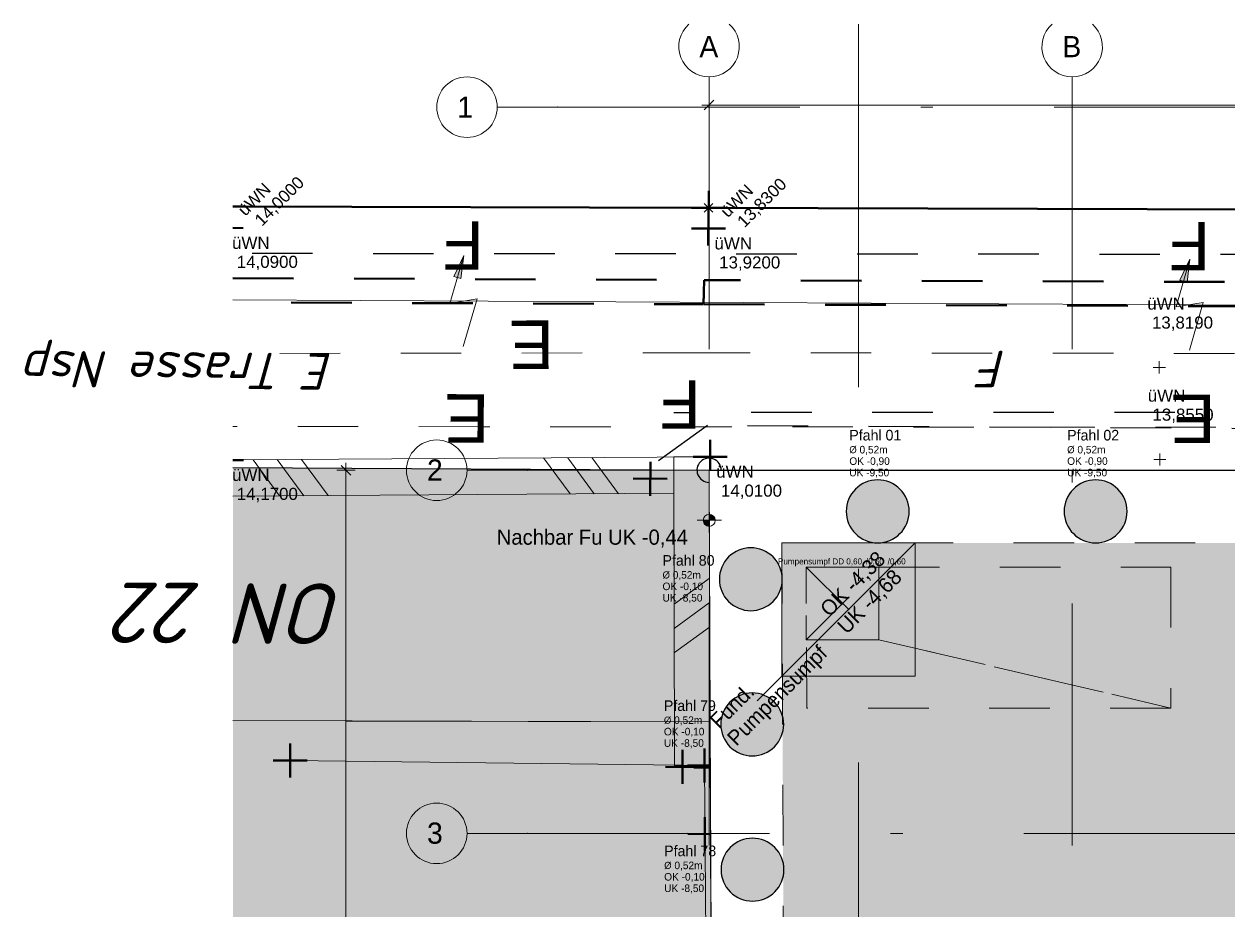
# Model space of a CAD drawing. Header units: metres. Extents: x -14 to 456, y -38 to 65.
# Drawn here: x -5.66 to 4.29, y -3.63 to 3.69 of the extents above; entities that cross this region are included whole.
import ezdxf

# ---------------------------------------------------------------- set-up
doc = ezdxf.new("R2010")
doc.units = ezdxf.units.M
doc.header["$MEASUREMENT"] = 0
for name, pattern in [('Achse', [0.004, 0.002, -0.001, 0, -0.001]), ('Schnittlinie', [0.006, 0.003, -0.0015, 0, -0.0015]), ('Untersicht', [0.001, 0.0005, -0.0005])]:
    doc.linetypes.add(name, pattern=pattern)
for name, color, linetype in [('-2._Grundriss Schickerschacht PP_3_000 Achsraster', 7, 'Continuous'), ('-2._Grundriss Schickerschacht PP_3_111 Bohrpfahl - ReGeBe', 7, 'Continuous'), ('-2._Grundriss Schickerschacht PP_3_220 Bodenaufbau', 7, 'Continuous'), ('-2._Grundriss Schickerschacht PP_3_260 Fundament', 7, 'Continuous'), ('-2._Grundriss Schickerschacht PP_3_270 Deckendurchbruchsymbol', 7, 'Continuous'), ('-2._Grundriss Schickerschacht PP_3_725 Nachbarbebauung', 7, 'Continuous'), ('-2._Grundriss Schickerschacht PP_3_730_DKM_Grenzen', 7, 'Continuous'), ('-2._Grundriss Schickerschacht PP_3_851 Marker Schnitt', 7, 'Continuous'), ('-2._Grundriss Schickerschacht PP_3_910 Allgemein Lageplan Höhen', 7, 'Continuous'), ('-2._Grundriss Schickerschacht PP_3_950 Polierplan Bemaßung', 7, 'Continuous'), ('-2._Grundriss Schickerschacht PP_3_Bauwerke_Gebäude - Haus', 7, 'Continuous'), ('-2._Grundriss Schickerschacht PP_3_Bauwerke_Hausnummer', 7, 'Continuous'), ('-2._Grundriss Schickerschacht PP_3_Bauwerke_Mauer', 7, 'Continuous'), ('-2._Grundriss Schickerschacht PP_3_Bauwerke_Mauer_Signatur', 7, 'Continuous'), ('-2._Grundriss Schickerschacht PP_3_Fernmeldewesen_Beschriftung Fernmeldewesen', 7, 'Continuous'), ('-2._Grundriss Schickerschacht PP_3_Fernmeldewesen_Fernmeldekabel', 7, 'Continuous'), ('-2._Grundriss Schickerschacht PP_3_Fernmeldewesen_Fernmeldekabel_Signatur', 7, 'Continuous'), ('-2._Grundriss Schickerschacht PP_3_Gelände_Geländepunkt', 7, 'Continuous'), ('-2._Grundriss Schickerschacht PP_3_Kataster Grenzen_Gebäudegrenze (Hausgrenze) aus Luftbildauswertung', 7, 'Continuous'), ('-2._Grundriss Schickerschacht PP_3_Kataster Grenzen_Grundstücksgrenze', 7, 'Continuous'), ('-2._Grundriss Schickerschacht PP_3_Kataster Grenzpunkte_Grenzpunkt (GP) Hausecke', 7, 'Continuous'), ('-2._Grundriss Schickerschacht PP_3_Kataster Grundstücke_Grundstück', 7, 'Continuous'), ('-2._Grundriss Schickerschacht PP_3_Kataster Grundstücke_Grundstück_Eigentümer', 7, 'Continuous'), ('-2._Grundriss Schickerschacht PP_3_Neubau_840 Baulinien', 7, 'Continuous'), ('-2._Grundriss Schickerschacht PP_3_Straßenverkehr_Randstein Unterkante', 7, 'Continuous'), ('-2._Grundriss Schickerschacht PP_3_Strom_Beschriftung Strom', 7, 'Continuous'), ('-2._Grundriss Schickerschacht PP_3_Strom_Stromfreileitung', 7, 'Continuous'), ('-2._Grundriss Schickerschacht PP_3_Strom_Stromfreileitung_Signatur', 7, 'Continuous'), ('-2._Grundriss Schickerschacht PP_3_Strom_Stromkabel', 7, 'Continuous')]:
    doc.layers.add(name, color=color, linetype=linetype)
doc.styles.add('ERSTELLTER_STIL_1', font='arial.ttf')
doc.styles.add('ERSTELLTER_STIL_2', font='isocpeur.ttf')
doc.styles.add('ERSTELLTER_STIL_6', font='')
doc.styles.get('ERSTELLTER_STIL_6').set_extended_font_data('Eurostile')
doc.linetypes.add('Grenze Grundstück', pattern='A,0,[3,415_260415_PP_VA_1_1 -2 FDM1.Shx,S=0.00031746,R=0,X=0,Y=0],-0.04,0', length=0.04)

msp = doc.modelspace()

# ---------------------------------------------------------------- hatches: boundary and pattern name
at = {"layer": '-2._Grundriss Schickerschacht PP_3_111 Bohrpfahl - ReGeBe', "linetype": 'Continuous', "lineweight": 13, "true_color": 0x3f7f02}
for points in [[(1.1335, -0.34, 0.414214), (1.3935, -0.6, 0.414214), (1.6535, -0.34, 0.414214), (1.3935, -0.08, 0.414214)], [(2.9335, -0.34, 0.414214), (3.1935, -0.6, 0.414214), (3.4535, -0.34, 0.414214), (3.1935, -0.08, 0.414214)], [(0.085, -0.9002, 0.414214), (0.345, -1.1602, 0.414214), (0.605, -0.9002, 0.414214), (0.345, -0.6402, 0.414214)], [(0.0964, -2.1001, 0.414214), (0.3564, -2.3601, 0.414214), (0.6164, -2.1001, 0.414214), (0.3564, -1.8401, 0.414214)], [(0.0987, -3.3001, 0.414214), (0.3587, -3.5601, 0.414214), (0.6187, -3.3001, 0.414214), (0.3587, -3.0401, 0.414214)]]:
    msp.add_hatch(color=76, dxfattribs=at).paths.add_polyline_path(points)
at = {"layer": '-2._Grundriss Schickerschacht PP_3_260 Fundament', "linetype": 'Continuous', "lineweight": 0, "true_color": 0x060c00}
h = msp.add_hatch(color=98, dxfattribs=at)
h.paths.add_polyline_path([(0.6022, -0.6), (0.6319, -8.705), (5.625, -8.705), (5.625, -3.705), (8.725, -3.705), (8.725, -5.925), (8.925, -5.925), (8.925, -5.905), (9.105, -5.905), (9.105, -4.225), (10.725, -4.225), (10.725, -5.905), (10.905, -5.905), (10.905, -6.225), (12.425, -6.225), (12.425, -9.355), (15.32, -9.355), (15.32, -8.955), (18.3552, -8.955), (18.383, -0.6)])
h.paths.add_polyline_path([(1.4029, -0.8), (1.4029, -1.4), (0.8029, -1.4), (0.8029, -0.8)], flags=0)
h.paths.add_polyline_path([(17.5774, -2.893), (17.5774, -2.293), (18.1774, -2.293), (18.1774, -2.893)], flags=0)
at = {"layer": '-2._Grundriss Schickerschacht PP_3_260 Fundament', "linetype": 'Continuous', "lineweight": 0, "true_color": 0x0f1f00}
msp.add_hatch(color=88, dxfattribs=at).paths.add_polyline_path([(0.6022, -0.6), (0.6022, -1.7), (1.703, -1.7), (1.703, -0.6)])
at = {"layer": '-2._Grundriss Schickerschacht PP_3_725 Nachbarbebauung', "linetype": 'Continuous', "lineweight": 0, "true_color": 0x1f1f1f}
for points in [[(0, 0), (-3.9335, 0.0223), (-3.9335, -2.0676), (0.0099, -2.0785)], [(0.0099, -2.0785), (-3.9335, -2.0676), (-3.9335, -23.1322), (-0.1266, -23.2195), (0.059, -23.2207), (0.0528, -14.1947), (0.0564, -12.2031)]]:
    msp.add_hatch(color=250, dxfattribs=at).paths.add_polyline_path(points)
at = {"layer": '-2._Grundriss Schickerschacht PP_3_Kataster Grundstücke_Grundstück', "linetype": 'Continuous', "lineweight": 13, "true_color": 0x949494}
for points in [[(0.0015, -0.4136), (0.0515, -0.4136), (0.0477, -0.3945), (0.0369, -0.3783), (0.0207, -0.3674), (0.0015, -0.3636)], [(0.0015, -0.4136), (-0.0485, -0.4136), (-0.0447, -0.4327), (-0.0338, -0.449), (-0.0176, -0.4598), (0.0015, -0.4636)]]:
    msp.add_hatch(color=252, dxfattribs=at).paths.add_polyline_path(points)
at = {"layer": '-2._Grundriss Schickerschacht PP_3_Strom_Stromfreileitung_Signatur', "linetype": 'Continuous', "lineweight": 0, "ltscale": 1000, "true_color": 0xffb300}
for points in [[(-2.0275, 1.7729), (-2.1097, 1.6015), (-2.0497, 1.5842)], [(3.9724, 1.7429), (3.8902, 1.5715), (3.9502, 1.5541)]]:
    msp.add_hatch(color=40, dxfattribs=at).paths.add_polyline_path(points)

# ---------------------------------------------------------------- linework, layer by layer
at = {"layer": '-2._Grundriss Schickerschacht PP_3_000 Achsraster', "color": 5, "linetype": 'Achse', "lineweight": 0, "ltscale": 1000}
for p, q in [((0, 3), (0, 3.25)), ((3, 3), (3, 3.25)), ((-1.25, 3), (-1.75, 3)), ((-1.25, 3), (21, 3)), ((0, 3), (0, -36)), ((3, 3), (3, -36)), ((-1.5, 0), (-2, 0)), ((-1.5, 0), (21, 0)), ((-1.5, -3), (-2, -3)), ((-1.5, -3), (21, -3))]:
    msp.add_line(p, q, dxfattribs=at)
at = {"layer": '-2._Grundriss Schickerschacht PP_3_000 Achsraster', "color": 5, "linetype": 'Continuous', "lineweight": 0, "ltscale": 1000}
for centre in [(-2, 3), (-2.25, 0), (-2.25, -3)]:
    msp.add_circle(centre, 0.25, dxfattribs=at)
for centre in [(0, 3.5), (3, 3.5)]:
    msp.add_arc(centre, 0.25, 131.83387, 48.16613, dxfattribs=at)
at = {"layer": '-2._Grundriss Schickerschacht PP_3_000 Achsraster', "color": 5, "linetype": 'Achse', "lineweight": 0, "ltscale": 1000}
for p in [(-1.25, 3), (-1.25, 3), (0, 3), (0, 3), (3, 3), (3, 3), (-1.5, 0), (-1.5, 0), (-1.5, -3), (-1.5, -3)]:
    msp.add_point(p, dxfattribs=at)
at = {"layer": '-2._Grundriss Schickerschacht PP_3_111 Bohrpfahl - ReGeBe', "color": 7, "linetype": 'Continuous', "lineweight": 25, "ltscale": 1000, "flags": 128}
for points in [[(1.1335, -0.34, 0.414214), (1.3935, -0.6, 0.414214), (1.6535, -0.34, 0.414214), (1.3935, -0.08, 0.414214)], [(2.9335, -0.34, 0.414214), (3.1935, -0.6, 0.414214), (3.4535, -0.34, 0.414214), (3.1935, -0.08, 0.414214)], [(0.085, -0.9002, 0.414214), (0.345, -1.1602, 0.414214), (0.605, -0.9002, 0.414214), (0.345, -0.6402, 0.414214)], [(0.0964, -2.1001, 0.414214), (0.3564, -2.3601, 0.414214), (0.6164, -2.1001, 0.414214), (0.3564, -1.8401, 0.414214)], [(0.0987, -3.3001, 0.414214), (0.3587, -3.5601, 0.414214), (0.6187, -3.3001, 0.414214), (0.3587, -3.0401, 0.414214)]]:
    msp.add_lwpolyline(points, format="xyb", close=True, dxfattribs=at)
at = {"layer": '-2._Grundriss Schickerschacht PP_3_220 Bodenaufbau', "color": 8, "linetype": 'Untersicht', "lineweight": 13, "ltscale": 1000, "flags": 128}
for points in [[(1.4026, -1.4), (1.4029, -0.8)], [(1.4029, -0.8), (3.815, -0.8)], [(3.815, -0.8), (3.815, -1.965)], [(0.8051, -1.3996), (1.4026, -1.4), (3.815, -1.965)], [(0.8072, -1.965), (0.8051, -1.3996)], [(3.815, -1.965), (1.4026, -1.4)], [(3.815, -1.965), (0.8072, -1.965)]]:
    msp.add_lwpolyline(points, dxfattribs=at)
at = {"layer": '-2._Grundriss Schickerschacht PP_3_260 Fundament', "color": 7, "linetype": 'Untersicht', "lineweight": 13, "ltscale": 1000, "true_color": 0xf4f4f4, "flags": 128}
for points in [[(0.6022, -0.6), (0.6319, -8.705), (5.625, -8.705), (5.625, -3.705), (8.725, -3.705), (8.725, -5.925), (8.925, -5.925), (8.925, -5.905), (9.105, -5.905), (9.105, -4.225), (10.725, -4.225), (10.725, -5.905), (10.905, -5.905), (10.905, -6.225), (12.425, -6.225), (12.425, -9.355), (15.32, -9.355), (15.32, -8.955), (18.3552, -8.955), (18.383, -0.6)], [(1.4029, -0.8), (0.8029, -0.8), (0.8029, -1.4), (1.4029, -1.4)]]:
    msp.add_lwpolyline(points, close=True, dxfattribs=at)
at = {"layer": '-2._Grundriss Schickerschacht PP_3_260 Fundament', "color": 7, "linetype": 'Continuous', "lineweight": 13, "ltscale": 1000, "true_color": 0xf4f4f4, "flags": 128}
msp.add_lwpolyline([(0.6022, -0.6), (0.6022, -1.7), (1.703, -1.7), (1.703, -0.6)], close=True, dxfattribs=at)
at = {"layer": '-2._Grundriss Schickerschacht PP_3_270 Deckendurchbruchsymbol', "color": 7, "linetype": 'Untersicht', "lineweight": 13, "ltscale": 1000}
for p, q in [((0.8029, -1.4), (1.4029, -0.8)), ((0.8029, -0.8), (1.4029, -1.4))]:
    msp.add_line(p, q, dxfattribs=at)
at = {"layer": '-2._Grundriss Schickerschacht PP_3_270 Deckendurchbruchsymbol', "color": 7, "linetype": 'Untersicht', "lineweight": 13, "ltscale": 1000, "flags": 128}
msp.add_lwpolyline([(1.4029, -1.4), (1.4029, -0.8), (0.8029, -0.8), (0.8029, -1.4)], close=True, dxfattribs=at)
at = {"layer": '-2._Grundriss Schickerschacht PP_3_725 Nachbarbebauung', "color": 8, "linetype": 'Continuous', "lineweight": 13, "ltscale": 1000, "flags": 128}
for points in [[(-3.9335, -2.0676), (0.0099, -2.0785), (0, 0), (-3.9335, 0.0223)], [(-3.9335, -23.1322), (-0.1266, -23.2195), (0.059, -23.2207), (0.0528, -14.1947), (0.0564, -12.2031), (0.0099, -2.0785), (-3.9335, -2.0676)]]:
    msp.add_lwpolyline(points, dxfattribs=at)
at = {"layer": '-2._Grundriss Schickerschacht PP_3_730_DKM_Grenzen', "color": 8, "linetype": 'Continuous', "lineweight": 13, "ltscale": 1000, "flags": 128}
msp.add_lwpolyline([(0, 0), (-3.9335, 0.0223)], dxfattribs=at)
at = {"layer": '-2._Grundriss Schickerschacht PP_3_851 Marker Schnitt', "color": 7, "linetype": 'Schnittlinie', "lineweight": 13, "ltscale": 1000}
msp.add_line((1.235, 3.6863), (1.235, -18.6375), dxfattribs=at)
at = {"layer": '-2._Grundriss Schickerschacht PP_3_910 Allgemein Lageplan Höhen', "color": 7, "linetype": 'Continuous', "lineweight": 13, "ltscale": 1000}
for p, q in [((-0.0393, 2.1324), (0.0314, 2.2031)), ((0.0314, 2.1324), (-0.0393, 2.2031)), ((-0.0556, 1.9973), (0.0444, 1.9973)), ((-0.0056, 1.9473), (-0.0056, 2.0473)), ((3.72, 0.8), (3.72, 0.9)), ((3.67, 0.85), (3.77, 0.85)), ((-0.041, 0.1116), (0.059, 0.1116)), ((0.009, 0.0616), (0.009, 0.1616)), ((3.7245, 0.0395), (3.7245, 0.1395)), ((3.6745, 0.0895), (3.7745, 0.0895))]:
    msp.add_line(p, q, dxfattribs=at)
at = {"layer": '-2._Grundriss Schickerschacht PP_3_Bauwerke_Gebäude - Haus', "color": 7, "linetype": 'Continuous', "lineweight": 13, "ltscale": 1000, "true_color": 0xefefef}
for p, q in [((-3.4611, -2.3983), (0.0048, -2.4403)), ((-0.0373, -2.4402), (0.0189, -9.6983))]:
    msp.add_line(p, q, dxfattribs=at)
at = {"layer": '-2._Grundriss Schickerschacht PP_3_Bauwerke_Mauer', "color": 7, "linetype": 'Continuous', "lineweight": 13, "ltscale": 1000, "true_color": 0xefefef}
for p, q in [((-3.9335, 0.0851), (0.009, 0.1116)), ((0.009, 0.1116), (0.0093, 0))]:
    msp.add_line(p, q, dxfattribs=at)
at = {"layer": '-2._Grundriss Schickerschacht PP_3_Bauwerke_Mauer_Signatur', "color": 7, "linetype": 'Continuous', "lineweight": 13, "ltscale": 1000, "true_color": 0xefefef}
for p, q in [((-1.368, 0.1023), (-1.148, -0.1962)), ((-1.168, 0.1037), (-0.948, -0.1948)), ((-0.968, 0.105), (-0.748, -0.1935)), ((0.009, 0.1116), (-0.291, 0.1109)), ((-0.291, 0.1109), (-0.2846, -2.4412)), ((0.0098, 0), (0.009, 0.1116)), ((-3.7679, 0.0862), (-3.548, -0.2123)), ((-3.5679, 0.0876), (-3.348, -0.211)), ((-3.3679, 0.0889), (-3.148, -0.2096)), ((-3.9335, -0.2149), (-0.2902, -0.1904)), ((0.0017, -0.8955), (-0.288, -1.1071)), ((0.0021, -1.0956), (-0.2875, -1.3071)), ((0.0025, -1.2957), (-0.287, -1.5071)), ((-0.2846, -2.4412), (0.0048, -2.4405))]:
    msp.add_line(p, q, dxfattribs=at)
at = {"layer": '-2._Grundriss Schickerschacht PP_3_Fernmeldewesen_Fernmeldekabel', "color": 7, "linetype": 'Untersicht', "lineweight": 25, "ltscale": 1000}
for p, q in [((11.7245, 1.7754), (-3.9335, 1.7905)), ((22.8486, 0.4898), (-0.2913, 0.4754)), ((-0.0132, 0.3703), (-0.4186, 0.0777)), ((13.8176, 0.2868), (-0.0132, 0.3703))]:
    msp.add_line(p, q, dxfattribs=at)
at = {"layer": '-2._Grundriss Schickerschacht PP_3_Gelände_Geländepunkt', "color": 7, "linetype": 'Continuous', "lineweight": 50, "ltscale": 1000}
for p, q in [((-0.0033, 2.3077), (-0.0046, 2.0277)), ((-3.9335, 2.1801), (-3.8503, 2.1798)), ((-0.1439, 2.1684), (0.136, 2.1671)), ((-0.0049, 2.1373), (-0.0062, 1.8573)), ((-3.9335, 2.0016), (-3.8496, 2.0012)), ((-0.1456, 1.9979), (0.1344, 1.9967)), ((0.0096, 0.2516), (0.0085, 0)), ((-0.131, 0.1122), (0.149, 0.111)), ((-3.9335, 0.0845), (-3.8472, 0.0841)), ((-0.4851, 0.07), (-0.4864, -0.21)), ((-0.6258, -0.0694), (-0.3458, -0.0706)), ((-3.4605, -2.2583), (-3.4618, -2.5383)), ((-0.2184, -2.3112), (-0.2197, -2.5912)), ((-0.0367, -2.3002), (-0.038, -2.5802)), ((-3.6011, -2.3977), (-3.3211, -2.3989)), ((-0.3591, -2.4505), (-0.0791, -2.4518)), ((-0.1773, -2.4396), (0.0048, -2.4404)), ((-0.1247, -2.4572), (0.0048, -2.4578)), ((-0.0341, -2.8655), (-0.0353, -3.1455)), ((-0.1747, -3.0049), (0.0059, -3.0057))]:
    msp.add_line(p, q, dxfattribs=at)
at = {"layer": '-2._Grundriss Schickerschacht PP_3_Kataster Grenzen_Gebäudegrenze (Hausgrenze) aus Luftbildauswertung', "color": 7, "linetype": 'Schnittlinie', "lineweight": 13, "ltscale": 1000, "true_color": 0xefefef}
msp.add_line((0.0041, -2.0785), (-3.9335, -2.0721), dxfattribs=at)
at = {"layer": '-2._Grundriss Schickerschacht PP_3_Kataster Grenzen_Grundstücksgrenze', "color": 8, "linetype": 'Schnittlinie', "lineweight": 13, "ltscale": 1000}
msp.add_line((-0.1, 0.0006), (-3.9335, 0.0223), dxfattribs=at)
at = {"layer": '-2._Grundriss Schickerschacht PP_3_Kataster Grenzen_Grundstücksgrenze', "color": 8, "linetype": 'Continuous', "lineweight": 13, "ltscale": 1000}
msp.add_line((0.1, 0), (14.91, -0.0004), dxfattribs=at)
at = {"layer": '-2._Grundriss Schickerschacht PP_3_Kataster Grenzpunkte_Grenzpunkt (GP) Hausecke', "color": 7, "linetype": 'Continuous', "lineweight": 25, "ltscale": 1000}
msp.add_arc((0, 0), 0.1, 0.00046, 270.11086, dxfattribs=at)
at = {"layer": '-2._Grundriss Schickerschacht PP_3_Kataster Grundstücke_Grundstück', "color": 1, "linetype": 'Continuous', "lineweight": 13, "ltscale": 1000, "true_color": 0xfb0106}
for p, q in [((0, 2.9422), (0, 3.0922)), ((-0.06, 3.0172), (0, 3.0172)), ((0.04, 3.0572), (-0.04, 2.9772)), ((0, 3.0172), (18.985, 3.0172)), ((-2.925, 0), (-3.075, 0)), ((-2.96, -0.04), (-3.04, 0.04)), ((-3, 0), (-3, 0.06)), ((-3, -15), (-3, 0))]:
    msp.add_line(p, q, dxfattribs=at)
at = {"layer": '-2._Grundriss Schickerschacht PP_3_Kataster Grundstücke_Grundstück', "color": 252, "linetype": 'Continuous', "lineweight": 13, "ltscale": 1000, "true_color": 0x949494}
for p, q in [((0.0015, -0.3136), (0.0015, -0.5136)), ((0.1015, -0.4136), (-0.0985, -0.4136))]:
    msp.add_line(p, q, dxfattribs=at)
msp.add_circle((0.0015, -0.4136), 0.05, dxfattribs=at)
at = {"layer": '-2._Grundriss Schickerschacht PP_3_Kataster Grundstücke_Grundstück_Eigentümer', "color": 7, "linetype": 'Continuous', "lineweight": 13, "ltscale": 1000}
msp.add_line((1.703, -0.6), (0.3978, -1.9043), dxfattribs=at)
at = {"layer": '-2._Grundriss Schickerschacht PP_3_Neubau_840 Baulinien', "color": 1, "linetype": 'Continuous', "lineweight": 25, "ltscale": 1000, "true_color": 0xfb0106, "flags": 128}
msp.add_lwpolyline([(-3.9335, 0.0223), (0, 0), (18.985, 0), (22.8486, -0.0032)], dxfattribs=at)
at = {"layer": '-2._Grundriss Schickerschacht PP_3_Neubau_840 Baulinien', "color": 76, "linetype": 'Grenze Grundstück', "lineweight": 13, "ltscale": 1000, "true_color": 0x3f7f02, "flags": 128}
msp.add_lwpolyline([(0, -0.0002), (18.985, -0.0012), (18.935, -15), (18.9, -21.365), (18.85, -31.325), (0.0665, -34.0269), (0.065, -21.365), (0.055, -15)], close=True, dxfattribs=at)
at = {"layer": '-2._Grundriss Schickerschacht PP_3_Straßenverkehr_Randstein Unterkante', "color": 7, "linetype": 'Continuous', "lineweight": 50, "ltscale": 1000}
for p, q in [((-3.9335, 2.1802), (-0.004, 2.1677)), ((-0.004, 2.1677), (9.4811, 2.1376))]:
    msp.add_line(p, q, dxfattribs=at)
at = {"layer": '-2._Grundriss Schickerschacht PP_3_Strom_Stromfreileitung', "color": 40, "linetype": 'Continuous', "lineweight": 0, "ltscale": 1000, "true_color": 0xffb300}
msp.add_line((22.8486, 1.2735), (-3.9335, 1.4075), dxfattribs=at)
at = {"layer": '-2._Grundriss Schickerschacht PP_3_Strom_Stromfreileitung_Signatur', "color": 40, "linetype": 'Continuous', "lineweight": 0, "ltscale": 1000, "true_color": 0xffb300}
for p, q in [((-2.142, 1.3789), (-2.0275, 1.7729)), ((-2.1097, 1.6015), (-2.0275, 1.7729)), ((-2.0275, 1.7729), (-2.0497, 1.5842)), ((3.8579, 1.3489), (3.9724, 1.7429)), ((3.8902, 1.5715), (3.9724, 1.7429)), ((3.9724, 1.7429), (3.9502, 1.5541)), ((-2.0497, 1.5842), (-2.1097, 1.6015)), ((3.9502, 1.5541), (3.8902, 1.5715)), ((-1.9168, 1.417), (-2.142, 1.3789)), ((-2.0313, 1.023), (-1.9168, 1.417)), ((4.0831, 1.387), (3.8579, 1.3489)), ((3.9686, 0.9929), (4.0831, 1.387))]:
    msp.add_line(p, q, dxfattribs=at)
at = {"layer": '-2._Grundriss Schickerschacht PP_3_Strom_Stromkabel', "color": 7, "linetype": 'Untersicht', "lineweight": 13, "ltscale": 1000}
for p, q in [((-0.0472, 0.971), (-3.9335, 0.9648)), ((15.34, 0.9491), (-0.0472, 0.971)), ((-1.8987, 0.3599), (-3.9335, 0.3621)), ((9.188, 0.3517), (-1.8987, 0.3599))]:
    msp.add_line(p, q, dxfattribs=at)
at = {"layer": '-2._Grundriss Schickerschacht PP_3_Strom_Stromkabel', "color": 7, "linetype": 'Untersicht', "lineweight": 50, "ltscale": 1000, "flags": 128}
msp.add_lwpolyline([(-3.9335, 1.5876), (-0.0412, 1.571), (-0.0449, 1.3711), (-3.9335, 1.3876)], dxfattribs=at)
msp.add_lwpolyline([(-0.0449, 1.3711), (-0.0412, 1.571), (19.0107, 1.5019), (19.007, 1.3019)], close=True, dxfattribs=at)

# ---------------------------------------------------------------- texts
at = {"layer": '-2._Grundriss Schickerschacht PP_3_000 Achsraster', "color": 5, "linetype": 'Continuous', "lineweight": 0, "char_height": 0.175, "attachment_point": 1, "style": 'ERSTELLTER_STIL_6'}
for s, insert in [('\\A1;{\\pql;\\pt0;\\fEurostile|b0|i0|c0|p0;\\W1.000000;A}', (-0.0799, 3.5875)), ('\\A1;{\\pql;\\pt0;\\fEurostile|b0|i0|c0|p0;\\W1.000000;B}', (2.9191, 3.5875)), ('\\A1;{\\pql;\\pt0;\\fEurostile|b0|i0|c0|p0;\\W1.000000;1}', (-2.0805, 3.0875)), ('\\A1;{\\pql;\\pt0;\\fEurostile|b0|i0|c0|p0;\\W1.000000;2}', (-2.3305, 0.0893)), ('\\A1;{\\pql;\\pt0;\\fEurostile|b0|i0|c0|p0;\\W1.000000;3}', (-2.3305, -2.9107))]:
    msp.add_mtext(s, dxfattribs=dict(at, insert=insert))
at = {"layer": '-2._Grundriss Schickerschacht PP_3_270 Deckendurchbruchsymbol', "color": 1, "linetype": 'Continuous', "lineweight": 0, "insert": (1.1029, -0.7931), "char_height": 0.05, "attachment_point": 8, "style": 'ERSTELLTER_STIL_6'}
msp.add_mtext('\\A1;{\\pqc;\\pt0;\\fEurostile|b0|i0|c0|p0;\\W1.000000;Pumpensumpf DD 0,60\\fEurostile|b0|i0|c0|p0;\\W1.000000;\\A1{\\H.66x;\\S^  ;}\\fEurostile|b0|i0|c0|p0;\\W1.000000; /0,60\\fEurostile|b0|i0|c0|p0;\\W1.000000;\\A1{\\H.66x;\\S^  ;}\\fEurostile|b0|i0|c0|p0;\\W1.000000; /0,60\\fEurostile|b0|i0|c0|p0;\\W1.000000;\\A1{\\H.66x;\\S^  ;}}', dxfattribs=at)
at = {"layer": '-2._Grundriss Schickerschacht PP_3_851 Marker Schnitt', "color": 7, "linetype": 'Continuous', "lineweight": 13, "char_height": 0.4, "attachment_point": 4, "style": 'ERSTELLTER_STIL_1'}
for insert, rotation in [((-1.2811, 1.0376), 180.09169), ((-1.8152, 0.4283), 179.93676), ((4.1847, 0.4239), 179.95781)]:
    msp.add_mtext('\\A1;{\\pql;\\fArial|b0|i0|c0|p0;\\W1.000000;E}', dxfattribs=dict(at, insert=insert, rotation=rotation))
at = {"layer": '-2._Grundriss Schickerschacht PP_3_910 Allgemein Lageplan Höhen', "color": 7, "linetype": 'Continuous', "lineweight": 13, "char_height": 0.1, "attachment_point": 1, "rotation": 45, "style": 'ERSTELLTER_STIL_1'}
for s, insert in [('\\A1;{\\pql;\\fArial|b0|i0|c0|p0;\\W1.000000; 14,0000}', (-3.7923, 2.0531)), ('\\A1;{\\pql;\\fArial|b0|i0|c0|p0;\\W1.000000; 13,8300}', (0.194, 2.0405)), ('\\A1;{\\pql;\\fArial|b0|i0|c0|p0;\\W1.000000;üWN}', (-3.9034, 2.1642)), ('\\A1;{\\pql;\\fArial|b0|i0|c0|p0;\\W1.000000;üWN}', (0.0829, 2.1516))]:
    msp.add_mtext(s, dxfattribs=dict(at, insert=insert))
at = {"layer": '-2._Grundriss Schickerschacht PP_3_910 Allgemein Lageplan Höhen', "color": 7, "linetype": 'Continuous', "lineweight": 13, "char_height": 0.1, "attachment_point": 1, "style": 'ERSTELLTER_STIL_1'}
for s, insert in [('\\A1;{\\pql;\\fArial|b0|i0|c0|p0;\\W1.000000;üWN}', (-3.9411, 1.929)), ('\\A1;{\\pql;\\fArial|b0|i0|c0|p0;\\W1.000000;üWN}', (0.0444, 1.9244)), ('\\A1;{\\pql;\\fArial|b0|i0|c0|p0;\\W1.000000; 14,0900}', (-3.9411, 1.7719)), ('\\A1;{\\pql;\\fArial|b0|i0|c0|p0;\\W1.000000; 13,9200}', (0.0444, 1.7673)), ('\\A1;{\\pql;\\fArial|b0|i0|c0|p0;\\W1.000000;üWN}', (3.62, 1.4271)), ('\\A1;{\\pql;\\fArial|b0|i0|c0|p0;\\W1.000000; 13,8190}', (3.62, 1.27)), ('\\A1;{\\pql;\\fArial|b0|i0|c0|p0;\\W1.000000;üWN}', (3.6245, 0.6667)), ('\\A1;{\\pql;\\fArial|b0|i0|c0|p0;\\W1.000000; 13,8550}', (3.6245, 0.5095)), ('\\A1;{\\pql;\\fArial|b0|i0|c0|p0;\\W1.000000;üWN}', (-3.9411, 0.0119)), ('\\A1;{\\pql;\\fArial|b0|i0|c0|p0;\\W1.000000;üWN}', (0.059, 0.0388)), ('\\A1;{\\pql;\\fArial|b0|i0|c0|p0;\\W1.000000; 14,1700}', (-3.9411, -0.1452)), ('\\A1;{\\pql;\\fArial|b0|i0|c0|p0;\\W1.000000; 14,0100}', (0.059, -0.1184))]:
    msp.add_mtext(s, dxfattribs=dict(at, insert=insert))
at = {"layer": '-2._Grundriss Schickerschacht PP_3_950 Polierplan Bemaßung', "color": 252, "linetype": 'Continuous', "lineweight": 13, "true_color": 0x949494, "insert": (-1.7543, -0.6386), "char_height": 0.125, "width": 1.655825, "attachment_point": 7, "style": 'ERSTELLTER_STIL_6'}
msp.add_mtext('\\A1;{\\pql;\\fEurostile|b0|i0|c0|p0;\\W1.000000;Nachbar Fu UK -0,44}', dxfattribs=at)
at = {"layer": '-2._Grundriss Schickerschacht PP_3_Bauwerke_Hausnummer', "color": 7, "linetype": 'Continuous', "lineweight": 13, "true_color": 0xefefef, "insert": (-3.0013, -0.9357), "char_height": 0.5, "attachment_point": 7, "rotation": 179.74028, "style": 'ERSTELLTER_STIL_2'}
msp.add_mtext('\\A1;{\\pql;\\fISOCPEUR|b0|i1|c0|p0;\\W1.000000;ON 22}', dxfattribs=at)
at = {"layer": '-2._Grundriss Schickerschacht PP_3_Fernmeldewesen_Beschriftung Fernmeldewesen', "color": 7, "linetype": 'Continuous', "lineweight": 25, "insert": (2.4591, 0.9895), "char_height": 0.3, "attachment_point": 7, "rotation": 181.05775, "style": 'ERSTELLTER_STIL_2'}
msp.add_mtext('\\A1;{\\pql;\\fISOCPEUR|b0|i1|c0|p0;\\W1.000000;F }', dxfattribs=at)
at = {"layer": '-2._Grundriss Schickerschacht PP_3_Fernmeldewesen_Fernmeldekabel_Signatur', "color": 7, "linetype": 'Continuous', "lineweight": 25, "char_height": 0.4, "attachment_point": 4, "style": 'ERSTELLTER_STIL_1'}
for insert, rotation in [((-1.8596, 1.8571), 179.94496), ((4.1404, 1.8513), 179.94496), ((-0.0668, 0.5441), 180.03563)]:
    msp.add_mtext('\\A1;{\\pql;\\fArial|b0|i0|c0|p0;\\W1.000000;F}', dxfattribs=dict(at, insert=insert, rotation=rotation))
at = {"layer": '-2._Grundriss Schickerschacht PP_3_Kataster Grundstücke_Grundstück', "color": 7, "linetype": 'Continuous', "lineweight": 13, "char_height": 0.0875, "line_spacing_factor": 0.907049, "style": 'ERSTELLTER_STIL_6'}
for s, insert, attachment_point in [('\\A1;{\\pql;\\fEurostile|b0|i0|c0|p0;\\W1.000000;Pfahl 01\\P\\pql;\\fEurostile|b0|i0|c0|p0;\\H0.672269x;\\W1.000000;Ø\\fEurostile|b0|i0|c0|p0;\\H1.062500x;\\W1.000000; \\fEurostile|b0|i0|c0|p0;\\W1.000000;0,52\\fEurostile|b0|i0|c0|p0;\\W1.000000;m\\P\\pql;\\fEurostile|b0|i0|c0|p0;\\W1.000000;OK \\fEurostile|b0|i0|c0|p0;\\W1.000000;-0,90\\P\\pql;\\fEurostile|b0|i0|c0|p0;\\W1.000000;UK \\fEurostile|b0|i0|c0|p0;\\W1.000000;-9,50}', (1.1587, -0.0618), 7), ('\\A1;{\\pql;\\fEurostile|b0|i0|c0|p0;\\W1.000000;Pfahl 02\\P\\pql;\\fEurostile|b0|i0|c0|p0;\\H0.672269x;\\W1.000000;Ø\\fEurostile|b0|i0|c0|p0;\\H1.062500x;\\W1.000000; \\fEurostile|b0|i0|c0|p0;\\W1.000000;0,52\\fEurostile|b0|i0|c0|p0;\\W1.000000;m\\P\\pql;\\fEurostile|b0|i0|c0|p0;\\W1.000000;OK \\fEurostile|b0|i0|c0|p0;\\W1.000000;-0,90\\P\\pql;\\fEurostile|b0|i0|c0|p0;\\W1.000000;UK \\fEurostile|b0|i0|c0|p0;\\W1.000000;-9,50}', (2.9587, -0.0618), 7), ('\\A1;{\\pql;\\fEurostile|b0|i0|c0|p0;\\W1.000000;Pfahl 80\\P\\pql;\\fEurostile|b0|i0|c0|p0;\\H0.672269x;\\W1.000000;Ø\\fEurostile|b0|i0|c0|p0;\\H1.062500x;\\W1.000000; \\fEurostile|b0|i0|c0|p0;\\W1.000000;0,52\\fEurostile|b0|i0|c0|p0;\\W1.000000;m\\P\\pql;\\fEurostile|b0|i0|c0|p0;\\W1.000000;OK \\fEurostile|b0|i0|c0|p0;\\W1.000000;-0,10\\P\\pql;\\fEurostile|b0|i0|c0|p0;\\W1.000000;UK \\fEurostile|b0|i0|c0|p0;\\W1.000000;-8,50}', (-0.3845, -0.8989), 4), ('\\A1;{\\pql;\\fEurostile|b0|i0|c0|p0;\\W1.000000;Pfahl 79\\P\\pql;\\fEurostile|b0|i0|c0|p0;\\H0.672269x;\\W1.000000;Ø\\fEurostile|b0|i0|c0|p0;\\H1.062500x;\\W1.000000; \\fEurostile|b0|i0|c0|p0;\\W1.000000;0,52\\fEurostile|b0|i0|c0|p0;\\W1.000000;m\\P\\pql;\\fEurostile|b0|i0|c0|p0;\\W1.000000;OK \\fEurostile|b0|i0|c0|p0;\\W1.000000;-0,10\\P\\pql;\\fEurostile|b0|i0|c0|p0;\\W1.000000;UK \\fEurostile|b0|i0|c0|p0;\\W1.000000;-8,50}', (-0.3731, -2.0988), 4), ('\\A1;{\\pql;\\fEurostile|b0|i0|c0|p0;\\W1.000000;Pfahl 78\\P\\pql;\\fEurostile|b0|i0|c0|p0;\\H0.672269x;\\W1.000000;Ø\\fEurostile|b0|i0|c0|p0;\\H1.062500x;\\W1.000000; \\fEurostile|b0|i0|c0|p0;\\W1.000000;0,52\\fEurostile|b0|i0|c0|p0;\\W1.000000;m\\P\\pql;\\fEurostile|b0|i0|c0|p0;\\W1.000000;OK \\fEurostile|b0|i0|c0|p0;\\W1.000000;-0,10\\P\\pql;\\fEurostile|b0|i0|c0|p0;\\W1.000000;UK \\fEurostile|b0|i0|c0|p0;\\W1.000000;-8,50}', (-0.3708, -3.2988), 4)]:
    msp.add_mtext(s, dxfattribs=dict(at, insert=insert, attachment_point=attachment_point))
at = {"layer": '-2._Grundriss Schickerschacht PP_3_Kataster Grundstücke_Grundstück_Eigentümer', "color": 7, "linetype": 'Continuous', "lineweight": 13, "char_height": 0.125, "attachment_point": 4, "rotation": 44.97878, "style": 'ERSTELLTER_STIL_6'}
for s, insert, line_spacing_factor in [('\\A1;{\\pql;\\fEurostile|b0|i0|c0|p0;\\W1.000000;OK \\fEurostile|b0|i0|c0|p0;\\W1.000000;\\fEurostile|b0|i0|c0|p0;\\W1.000000;-4,38\\fEurostile|b0|i0|c0|p0;\\W1.000000;\\A1{\\H.66x;\\S^  ;}\\fEurostile|b0|i0|c0|p0;\\W1.000000;\\fEurostile|b0|i0|c0|p0;\\W1.000000;\\P\\pql;\\fEurostile|b0|i0|c0|p0;\\W1.000000;UK \\fEurostile|b0|i0|c0|p0;\\W1.000000;\\fEurostile|b0|i0|c0|p0;\\W1.000000;-4,68\\fEurostile|b0|i0|c0|p0;\\W1.000000;\\A1{\\H.66x;\\S^  ;}\\fEurostile|b0|i0|c0|p0;\\W1.000000;\\fEurostile|b0|i0|c0|p0;\\W1.000000;}', (1.0337, -1.2588), 0.968161), ('\\A1;{\\pql;\\fEurostile|b0|i0|c0|p0;\\W1.000000;\\fEurostile|b0|i0|c0|p0;\\W1.000000;\\fEurostile|b0|i0|c0|p0;\\W1.000000;Fund.\\fEurostile|b0|i0|c0|p0;\\W1.000000;\\A1{\\H.66x;\\S^  ;}\\fEurostile|b0|i0|c0|p0;\\W1.000000;\\fEurostile|b0|i0|c0|p0;\\W1.000000;\\P\\pql;\\fEurostile|b0|i0|c0|p0;\\W1.000000;\\fEurostile|b0|i0|c0|p0;\\W1.000000;\\fEurostile|b0|i0|c0|p0;\\W1.000000;Pumpensumpf\\fEurostile|b0|i0|c0|p0;\\W1.000000;\\A1{\\H.66x;\\S^  ;}\\fEurostile|b0|i0|c0|p0;\\W1.000000;\\fEurostile|b0|i0|c0|p0;\\W1.000000;}', (0.1229, -2.1834), 0.968199)]:
    msp.add_mtext(s, dxfattribs=dict(at, insert=insert, line_spacing_factor=line_spacing_factor))
at = {"layer": '-2._Grundriss Schickerschacht PP_3_Strom_Beschriftung Strom', "color": 7, "linetype": 'Continuous', "lineweight": 13, "insert": (-3.102, 1.0559), "char_height": 0.3, "attachment_point": 7, "rotation": 179.43873, "style": 'ERSTELLTER_STIL_2'}
msp.add_mtext('\\A1;{\\pql;\\fISOCPEUR|b0|i1|c0|p0;\\W1.000000;E Trasse Nsp}', dxfattribs=at)

doc.saveas('drawing.dxf')
